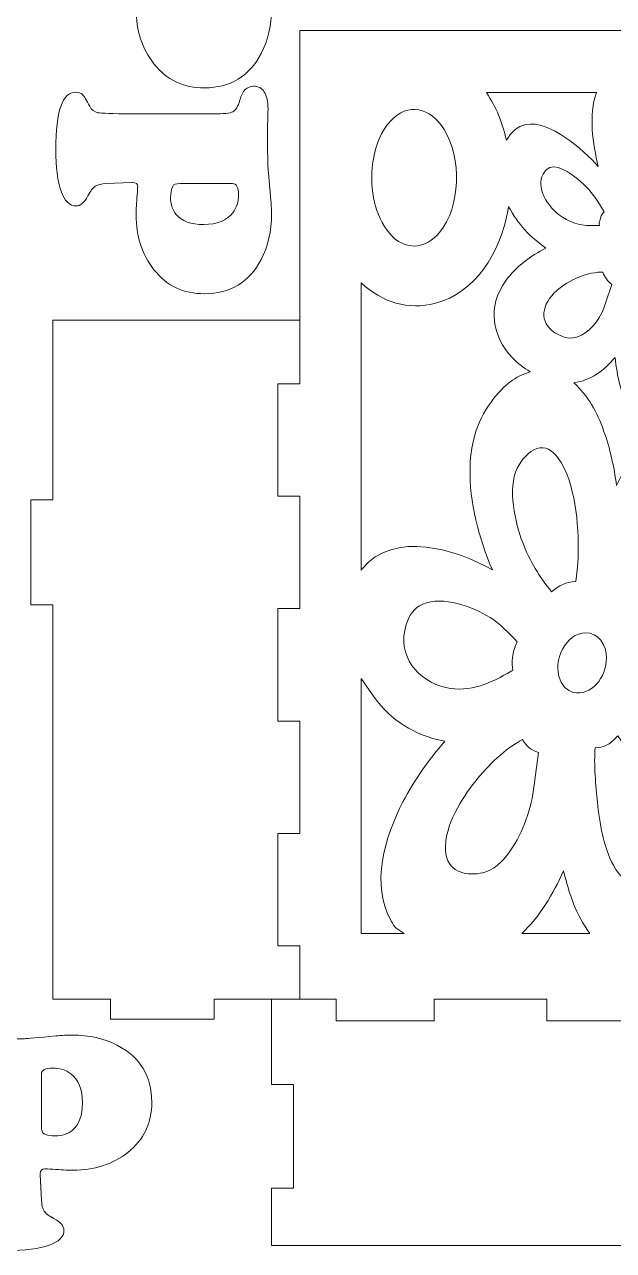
# Model space of a CAD drawing. Header units: centimetres. Extents: x -59 to 59, y -29 to 29.
# Drawn here: x -23.11 to -16.39, y -29.3 to -15.28 of the extents above; entities that cross this region are included whole.
import ezdxf

# ---------------------------------------------------------------- set-up
doc = ezdxf.new("R2010")
doc.units = ezdxf.units.CM
doc.header["$MEASUREMENT"] = 0
doc.layers.add('Camada 1', color=7, linetype='Continuous')

msp = doc.modelspace()

# ---------------------------------------------------------------- linework, layer by layer
at = {"layer": 'Camada 1', "color": 250, "lineweight": 9}
for points, knots in [([(-21.88902, -13.94642), (-21.88902, -13.94642), (-20.96122, -13.94642), (-20.96122, -13.94642), (-20.96122, -13.94642), (-20.84142, -13.94642), (-20.76496, -13.9386), (-20.73304, -13.92173), (-20.73304, -13.92173), (-20.70053, -13.90548), (-20.67404, -13.86093), (-20.65417, -13.78807), (-20.65417, -13.78807), (-20.62407, -13.68212), (-20.57108, -13.62913), (-20.49583, -13.62913), (-20.49583, -13.62913), (-20.44284, -13.62913), (-20.40191, -13.65141), (-20.37361, -13.69596), (-20.37361, -13.69596), (-20.34592, -13.74111), (-20.33147, -13.80554), (-20.33147, -13.89043), (-20.33147, -13.89043), (-20.33147, -13.91873), (-20.33327, -13.98856), (-20.33689, -14.09995), (-20.33689, -14.09995), (-20.33689, -14.09995), (-20.33689, -14.20592), (-20.33689, -14.20592), (-20.33689, -14.20592), (-20.33568, -14.40099), (-20.33447, -14.51538), (-20.33266, -14.5491), (-20.33266, -14.5491), (-20.33086, -14.58281), (-20.32063, -14.70202), (-20.30136, -14.90792), (-20.30136, -14.90792), (-20.29473, -14.97596), (-20.29112, -15.03858), (-20.29112, -15.09517), (-20.29112, -15.09517), (-20.29112, -15.28784), (-20.33026, -15.45943), (-20.40913, -15.60994), (-20.40913, -15.60994), (-20.54579, -15.87244), (-20.76194, -16.0031), (-21.05816, -16.0031), (-21.05816, -16.0031), (-21.29839, -16.0031), (-21.49044, -15.91158), (-21.63494, -15.72794), (-21.63494, -15.72794), (-21.7704, -15.55516), (-21.83785, -15.34624), (-21.83785, -15.09999), (-21.83785, -15.09999), (-21.83785, -15.03797), (-21.83362, -14.96151), (-21.8258, -14.8712), (-21.8258, -14.8712), (-21.82219, -14.82303), (-21.82038, -14.79294), (-21.82038, -14.78089), (-21.82038, -14.78089), (-21.82038, -14.74717), (-21.83965, -14.72972), (-21.87878, -14.72972), (-21.87878, -14.72972), (-21.87878, -14.72972), (-21.88902, -14.72972), (-21.88902, -14.72972), (-21.88902, -14.72972), (-21.88902, -14.72972), (-22.17861, -14.74236), (-22.17861, -14.74236), (-22.17861, -14.74236), (-22.2346, -14.74477), (-22.27676, -14.75501), (-22.30445, -14.77307), (-22.30445, -14.77307), (-22.33214, -14.79113), (-22.36044, -14.82845), (-22.38994, -14.88505), (-22.38994, -14.88505), (-22.43088, -14.96151), (-22.47604, -14.99944), (-22.52421, -14.99944), (-22.52421, -14.99944), (-22.59826, -14.99944), (-22.65545, -14.94345), (-22.69518, -14.83026), (-22.69518, -14.83026), (-22.73492, -14.71767), (-22.7554, -14.55752), (-22.7554, -14.35042), (-22.7554, -14.35042), (-22.7554, -13.91572), (-22.68073, -13.69776), (-22.53082, -13.69776), (-22.53082, -13.69776), (-22.4959, -13.69776), (-22.46881, -13.70741), (-22.45015, -13.72606), (-22.45015, -13.72606), (-22.43148, -13.74534), (-22.40438, -13.78928), (-22.36887, -13.85852), (-22.36887, -13.85852), (-22.34659, -13.90067), (-22.31528, -13.92535), (-22.27555, -13.93257), (-22.27555, -13.93257), (-22.23521, -13.93979), (-22.10636, -13.94462), (-21.88902, -13.94642)], [0, 0, 0, 0, 0.03225806, 0.03225806, 0.03225806, 0.03225806, 0.06451613, 0.06451613, 0.06451613, 0.06451613, 0.09677419, 0.09677419, 0.09677419, 0.09677419, 0.12903226, 0.12903226, 0.12903226, 0.12903226, 0.16129032, 0.16129032, 0.16129032, 0.16129032, 0.19354839, 0.19354839, 0.19354839, 0.19354839, 0.22580645, 0.22580645, 0.22580645, 0.22580645, 0.25806452, 0.25806452, 0.25806452, 0.25806452, 0.29032258, 0.29032258, 0.29032258, 0.29032258, 0.32258065, 0.32258065, 0.32258065, 0.32258065, 0.35483871, 0.35483871, 0.35483871, 0.35483871, 0.38709677, 0.38709677, 0.38709677, 0.38709677, 0.41935484, 0.41935484, 0.41935484, 0.41935484, 0.4516129, 0.4516129, 0.4516129, 0.4516129, 0.48387097, 0.48387097, 0.48387097, 0.48387097, 0.51612903, 0.51612903, 0.51612903, 0.51612903, 0.5483871, 0.5483871, 0.5483871, 0.5483871, 0.58064516, 0.58064516, 0.58064516, 0.58064516, 0.61290323, 0.61290323, 0.61290323, 0.61290323, 0.64516129, 0.64516129, 0.64516129, 0.64516129, 0.67741935, 0.67741935, 0.67741935, 0.67741935, 0.70967742, 0.70967742, 0.70967742, 0.70967742, 0.74193548, 0.74193548, 0.74193548, 0.74193548, 0.77419355, 0.77419355, 0.77419355, 0.77419355, 0.80645161, 0.80645161, 0.80645161, 0.80645161, 0.83870968, 0.83870968, 0.83870968, 0.83870968, 0.87096774, 0.87096774, 0.87096774, 0.87096774, 0.90322581, 0.90322581, 0.90322581, 0.90322581, 0.93548387, 0.93548387, 0.93548387, 0.93548387, 1, 1, 1, 1]), ([(2.39024, -26.42502), (2.39024, -26.42502), (2.39024, -25.81689), (2.39024, -25.81689), (2.39024, -25.81689), (2.39024, -25.81689), (2.64021, -25.81689), (2.64021, -25.81689), (2.64021, -25.81689), (2.64021, -25.81689), (2.64021, -24.53133), (2.64021, -24.53133), (2.64021, -24.53133), (2.64021, -24.53133), (2.39024, -24.53133), (2.39024, -24.53133), (2.39024, -24.53133), (2.39024, -24.53133), (2.39024, -23.24575), (2.39024, -23.24575), (2.39024, -23.24575), (2.39024, -23.24575), (2.64021, -23.24575), (2.64021, -23.24575), (2.64021, -23.24575), (2.64021, -23.24575), (2.64021, -21.95968), (2.64021, -21.95968), (2.64021, -21.95968), (2.64021, -21.95968), (2.39024, -21.95968), (2.39024, -21.95968), (2.39024, -21.95968), (2.39024, -21.95968), (2.39024, -20.6741), (2.39024, -20.6741), (2.39024, -20.6741), (2.39024, -20.6741), (2.64021, -20.6741), (2.64021, -20.6741), (2.64021, -20.6741), (2.64021, -20.6741), (2.64021, -19.38802), (2.64021, -19.38802), (2.64021, -19.38802), (2.64021, -19.38802), (2.39024, -19.38802), (2.39024, -19.38802), (2.39024, -19.38802), (2.39024, -19.38802), (2.39024, -15.34581), (2.39024, -15.34581), (2.39024, -15.34581), (2.39024, -15.34581), (-19.96984, -15.34581), (-19.96984, -15.34581), (-19.96984, -15.34581), (-19.96984, -15.34581), (-19.96984, -19.38802), (-19.96984, -19.38802), (-19.96984, -19.38802), (-19.96984, -19.38802), (-20.21981, -19.38802), (-20.21981, -19.38802), (-20.21981, -19.38802), (-20.21981, -19.38802), (-20.21981, -20.6741), (-20.21981, -20.6741), (-20.21981, -20.6741), (-20.21981, -20.6741), (-19.96984, -20.6741), (-19.96984, -20.6741), (-19.96984, -20.6741), (-19.96984, -20.6741), (-19.96984, -21.95968), (-19.96984, -21.95968), (-19.96984, -21.95968), (-19.96984, -21.95968), (-20.21981, -21.95968), (-20.21981, -21.95968), (-20.21981, -21.95968), (-20.21981, -21.95968), (-20.21981, -23.24575), (-20.21981, -23.24575), (-20.21981, -23.24575), (-20.21981, -23.24575), (-19.96984, -23.24575), (-19.96984, -23.24575), (-19.96984, -23.24575), (-19.96984, -23.24575), (-19.96984, -24.53133), (-19.96984, -24.53133), (-19.96984, -24.53133), (-19.96984, -24.53133), (-20.21981, -24.53133), (-20.21981, -24.53133), (-20.21981, -24.53133), (-20.21981, -24.53133), (-20.21981, -25.81689), (-20.21981, -25.81689), (-20.21981, -25.81689), (-20.21981, -25.81689), (-19.96984, -25.81689), (-19.96984, -25.81689), (-19.96984, -25.81689), (-19.96984, -25.81689), (-19.96984, -26.42502), (-19.96984, -26.42502)], [0, 0, 0, 0, 0.03571429, 0.03571429, 0.03571429, 0.03571429, 0.07142857, 0.07142857, 0.07142857, 0.07142857, 0.10714286, 0.10714286, 0.10714286, 0.10714286, 0.14285714, 0.14285714, 0.14285714, 0.14285714, 0.17857143, 0.17857143, 0.17857143, 0.17857143, 0.21428571, 0.21428571, 0.21428571, 0.21428571, 0.25, 0.25, 0.25, 0.25, 0.28571429, 0.28571429, 0.28571429, 0.28571429, 0.32142857, 0.32142857, 0.32142857, 0.32142857, 0.35714286, 0.35714286, 0.35714286, 0.35714286, 0.39285714, 0.39285714, 0.39285714, 0.39285714, 0.42857143, 0.42857143, 0.42857143, 0.42857143, 0.46428571, 0.46428571, 0.46428571, 0.46428571, 0.5, 0.5, 0.5, 0.5, 0.53571429, 0.53571429, 0.53571429, 0.53571429, 0.57142857, 0.57142857, 0.57142857, 0.57142857, 0.60714286, 0.60714286, 0.60714286, 0.60714286, 0.64285714, 0.64285714, 0.64285714, 0.64285714, 0.67857143, 0.67857143, 0.67857143, 0.67857143, 0.71428571, 0.71428571, 0.71428571, 0.71428571, 0.75, 0.75, 0.75, 0.75, 0.78571429, 0.78571429, 0.78571429, 0.78571429, 0.82142857, 0.82142857, 0.82142857, 0.82142857, 0.85714286, 0.85714286, 0.85714286, 0.85714286, 0.89285714, 0.89285714, 0.89285714, 0.89285714, 0.92857143, 0.92857143, 0.92857143, 0.92857143, 1, 1, 1, 1]), ([(-21.88902, -16.30121), (-21.88902, -16.30121), (-20.96122, -16.30121), (-20.96122, -16.30121), (-20.96122, -16.30121), (-20.84142, -16.30121), (-20.76496, -16.29339), (-20.73304, -16.27652), (-20.73304, -16.27652), (-20.70053, -16.26027), (-20.67404, -16.21572), (-20.65417, -16.14286), (-20.65417, -16.14286), (-20.62407, -16.03691), (-20.57108, -15.98392), (-20.49583, -15.98392), (-20.49583, -15.98392), (-20.44284, -15.98392), (-20.40191, -16.0062), (-20.37361, -16.05075), (-20.37361, -16.05075), (-20.34592, -16.0959), (-20.33147, -16.16033), (-20.33147, -16.24522), (-20.33147, -16.24522), (-20.33147, -16.27352), (-20.33327, -16.34335), (-20.33689, -16.45474), (-20.33689, -16.45474), (-20.33689, -16.45474), (-20.33689, -16.56071), (-20.33689, -16.56071), (-20.33689, -16.56071), (-20.33568, -16.75578), (-20.33447, -16.87017), (-20.33266, -16.90389), (-20.33266, -16.90389), (-20.33086, -16.9376), (-20.32063, -17.05681), (-20.30136, -17.26271), (-20.30136, -17.26271), (-20.29473, -17.33075), (-20.29112, -17.39337), (-20.29112, -17.44996), (-20.29112, -17.44996), (-20.29112, -17.64263), (-20.33026, -17.81422), (-20.40913, -17.96473), (-20.40913, -17.96473), (-20.54579, -18.22723), (-20.76194, -18.35789), (-21.05816, -18.35789), (-21.05816, -18.35789), (-21.29839, -18.35789), (-21.49044, -18.26637), (-21.63494, -18.08273), (-21.63494, -18.08273), (-21.7704, -17.90995), (-21.83785, -17.70103), (-21.83785, -17.45478), (-21.83785, -17.45478), (-21.83785, -17.39276), (-21.83362, -17.3163), (-21.8258, -17.22599), (-21.8258, -17.22599), (-21.82219, -17.17782), (-21.82038, -17.14773), (-21.82038, -17.13568), (-21.82038, -17.13568), (-21.82038, -17.10196), (-21.83965, -17.08451), (-21.87878, -17.08451), (-21.87878, -17.08451), (-21.87878, -17.08451), (-21.88902, -17.08451), (-21.88902, -17.08451), (-21.88902, -17.08451), (-21.88902, -17.08451), (-22.17861, -17.09715), (-22.17861, -17.09715), (-22.17861, -17.09715), (-22.2346, -17.09956), (-22.27676, -17.1098), (-22.30445, -17.12786), (-22.30445, -17.12786), (-22.33214, -17.14592), (-22.36044, -17.18324), (-22.38994, -17.23984), (-22.38994, -17.23984), (-22.43088, -17.3163), (-22.47604, -17.35423), (-22.52421, -17.35423), (-22.52421, -17.35423), (-22.59826, -17.35423), (-22.65545, -17.29824), (-22.69518, -17.18505), (-22.69518, -17.18505), (-22.73492, -17.07246), (-22.7554, -16.91231), (-22.7554, -16.70521), (-22.7554, -16.70521), (-22.7554, -16.27051), (-22.68073, -16.05255), (-22.53082, -16.05255), (-22.53082, -16.05255), (-22.4959, -16.05255), (-22.46881, -16.0622), (-22.45015, -16.08085), (-22.45015, -16.08085), (-22.43148, -16.10013), (-22.40438, -16.14407), (-22.36887, -16.21331), (-22.36887, -16.21331), (-22.34659, -16.25546), (-22.31528, -16.28014), (-22.27555, -16.28736), (-22.27555, -16.28736), (-22.23521, -16.29458), (-22.10636, -16.29941), (-21.88902, -16.30121)], [0, 0, 0, 0, 0.03225806, 0.03225806, 0.03225806, 0.03225806, 0.06451613, 0.06451613, 0.06451613, 0.06451613, 0.09677419, 0.09677419, 0.09677419, 0.09677419, 0.12903226, 0.12903226, 0.12903226, 0.12903226, 0.16129032, 0.16129032, 0.16129032, 0.16129032, 0.19354839, 0.19354839, 0.19354839, 0.19354839, 0.22580645, 0.22580645, 0.22580645, 0.22580645, 0.25806452, 0.25806452, 0.25806452, 0.25806452, 0.29032258, 0.29032258, 0.29032258, 0.29032258, 0.32258065, 0.32258065, 0.32258065, 0.32258065, 0.35483871, 0.35483871, 0.35483871, 0.35483871, 0.38709677, 0.38709677, 0.38709677, 0.38709677, 0.41935484, 0.41935484, 0.41935484, 0.41935484, 0.4516129, 0.4516129, 0.4516129, 0.4516129, 0.48387097, 0.48387097, 0.48387097, 0.48387097, 0.51612903, 0.51612903, 0.51612903, 0.51612903, 0.5483871, 0.5483871, 0.5483871, 0.5483871, 0.58064516, 0.58064516, 0.58064516, 0.58064516, 0.61290323, 0.61290323, 0.61290323, 0.61290323, 0.64516129, 0.64516129, 0.64516129, 0.64516129, 0.67741935, 0.67741935, 0.67741935, 0.67741935, 0.70967742, 0.70967742, 0.70967742, 0.70967742, 0.74193548, 0.74193548, 0.74193548, 0.74193548, 0.77419355, 0.77419355, 0.77419355, 0.77419355, 0.80645161, 0.80645161, 0.80645161, 0.80645161, 0.83870968, 0.83870968, 0.83870968, 0.83870968, 0.87096774, 0.87096774, 0.87096774, 0.87096774, 0.90322581, 0.90322581, 0.90322581, 0.90322581, 0.93548387, 0.93548387, 0.93548387, 0.93548387, 1, 1, 1, 1]), ([(-20.73725, -17.09715), (-20.73725, -17.09715), (-21.33691, -17.09715), (-21.33691, -17.09715), (-21.33691, -17.09715), (-21.38268, -17.09715), (-21.41037, -17.10678), (-21.42, -17.12725), (-21.42, -17.12725), (-21.43626, -17.16097), (-21.44469, -17.20372), (-21.44469, -17.25549), (-21.44469, -17.25549), (-21.44469, -17.33316), (-21.42302, -17.39879), (-21.37907, -17.45177), (-21.37907, -17.45177), (-21.31705, -17.52823), (-21.21229, -17.56616), (-21.06539, -17.56616), (-21.06539, -17.56616), (-20.91246, -17.56616), (-20.80168, -17.52161), (-20.73364, -17.4319), (-20.73364, -17.4319), (-20.69029, -17.37591), (-20.66862, -17.30727), (-20.66862, -17.2278), (-20.66862, -17.2278), (-20.66862, -17.1405), (-20.6915, -17.09715), (-20.73725, -17.09715)], [0, 0, 0, 0, 0.11111111, 0.11111111, 0.11111111, 0.11111111, 0.22222222, 0.22222222, 0.22222222, 0.22222222, 0.33333333, 0.33333333, 0.33333333, 0.33333333, 0.44444444, 0.44444444, 0.44444444, 0.44444444, 0.55555556, 0.55555556, 0.55555556, 0.55555556, 0.66666667, 0.66666667, 0.66666667, 0.66666667, 0.77777778, 0.77777778, 0.77777778, 0.77777778, 1, 1, 1, 1]), ([(-22.13157, -26.42502), (-22.13157, -26.42502), (-22.78981, -26.42502), (-22.78981, -26.42502), (-22.78981, -26.42502), (-22.78981, -26.42502), (-22.78981, -21.91689), (-22.78981, -21.91689), (-22.78981, -21.91689), (-22.78981, -21.91689), (-23.03978, -21.91689), (-23.03978, -21.91689), (-23.03978, -21.91689), (-23.03978, -21.91689), (-23.03978, -20.71688), (-23.03978, -20.71688), (-23.03978, -20.71688), (-23.03978, -20.71688), (-22.78981, -20.71688), (-22.78981, -20.71688), (-22.78981, -20.71688), (-22.78981, -20.71688), (-22.78981, -18.65997), (-22.78981, -18.65997)], [0, 0, 0, 0, 0.14285714, 0.14285714, 0.14285714, 0.14285714, 0.28571429, 0.28571429, 0.28571429, 0.28571429, 0.42857143, 0.42857143, 0.42857143, 0.42857143, 0.57142857, 0.57142857, 0.57142857, 0.57142857, 0.71428571, 0.71428571, 0.71428571, 0.71428571, 1, 1, 1, 1]), ([(-22.13157, -26.42502), (-22.13157, -26.42502), (-22.13157, -26.65502), (-22.13157, -26.65502), (-22.13157, -26.65502), (-22.13157, -26.65502), (-20.94844, -26.65502), (-20.94844, -26.65502), (-20.94844, -26.65502), (-20.94844, -26.65502), (-20.94844, -26.42502), (-20.94844, -26.42502), (-20.94844, -26.42502), (-20.94844, -26.42502), (-20.28981, -26.42502), (-20.28981, -26.42502)], [0, 0, 0, 0, 0.2, 0.2, 0.2, 0.2, 0.4, 0.4, 0.4, 0.4, 0.6, 0.6, 0.6, 0.6, 1, 1, 1, 1]), ([(-19.55137, -26.67499), (-19.55137, -26.67499), (-19.55137, -26.42502), (-19.55137, -26.42502), (-19.55137, -26.42502), (-19.55137, -26.42502), (-20.28981, -26.42502), (-20.28981, -26.42502), (-20.28981, -26.42502), (-20.28981, -26.42502), (-20.28981, -26.74499), (-20.28981, -26.74499)], [0, 0, 0, 0, 0.25, 0.25, 0.25, 0.25, 0.5, 0.5, 0.5, 0.5, 1, 1, 1, 1]), ([(0.85294, -26.67499), (0.85294, -26.67499), (0.85294, -26.42502), (0.85294, -26.42502), (0.85294, -26.42502), (0.85294, -26.42502), (-0.43263, -26.42502), (-0.43263, -26.42502), (-0.43263, -26.42502), (-0.43263, -26.42502), (-0.43263, -26.67499), (-0.43263, -26.67499), (-0.43263, -26.67499), (-0.43263, -26.67499), (-1.71872, -26.67499), (-1.71872, -26.67499), (-1.71872, -26.67499), (-1.71872, -26.67499), (-1.71872, -26.42502), (-1.71872, -26.42502), (-1.71872, -26.42502), (-1.71872, -26.42502), (-3.00428, -26.42502), (-3.00428, -26.42502), (-3.00428, -26.42502), (-3.00428, -26.42502), (-3.00428, -26.67499), (-3.00428, -26.67499), (-3.00428, -26.67499), (-3.00428, -26.67499), (-4.28984, -26.67499), (-4.28984, -26.67499), (-4.28984, -26.67499), (-4.28984, -26.67499), (-4.28984, -26.42502), (-4.28984, -26.42502), (-4.28984, -26.42502), (-4.28984, -26.42502), (-5.57541, -26.42502), (-5.57541, -26.42502), (-5.57541, -26.42502), (-5.57541, -26.42502), (-5.57541, -26.67499), (-5.57541, -26.67499), (-5.57541, -26.67499), (-5.57541, -26.67499), (-6.86149, -26.67499), (-6.86149, -26.67499), (-6.86149, -26.67499), (-6.86149, -26.67499), (-6.86149, -26.42502), (-6.86149, -26.42502), (-6.86149, -26.42502), (-6.86149, -26.42502), (-8.14706, -26.42502), (-8.14706, -26.42502), (-8.14706, -26.42502), (-8.14706, -26.42502), (-8.14706, -26.67499), (-8.14706, -26.67499), (-8.14706, -26.67499), (-8.14706, -26.67499), (-9.43263, -26.67499), (-9.43263, -26.67499), (-9.43263, -26.67499), (-9.43263, -26.67499), (-9.43263, -26.42502), (-9.43263, -26.42502), (-9.43263, -26.42502), (-9.43263, -26.42502), (-10.7182, -26.42502), (-10.7182, -26.42502), (-10.7182, -26.42502), (-10.7182, -26.42502), (-10.7182, -26.67499), (-10.7182, -26.67499), (-10.7182, -26.67499), (-10.7182, -26.67499), (-12.00428, -26.67499), (-12.00428, -26.67499), (-12.00428, -26.67499), (-12.00428, -26.67499), (-12.00428, -26.42502), (-12.00428, -26.42502), (-12.00428, -26.42502), (-12.00428, -26.42502), (-13.28985, -26.42502), (-13.28985, -26.42502), (-13.28985, -26.42502), (-13.28985, -26.42502), (-13.28985, -26.67499), (-13.28985, -26.67499), (-13.28985, -26.67499), (-13.28985, -26.67499), (-14.57541, -26.67499), (-14.57541, -26.67499), (-14.57541, -26.67499), (-14.57541, -26.67499), (-14.57541, -26.42502), (-14.57541, -26.42502), (-14.57541, -26.42502), (-14.57541, -26.42502), (-15.86098, -26.42502), (-15.86098, -26.42502), (-15.86098, -26.42502), (-15.86098, -26.42502), (-15.86098, -26.67499), (-15.86098, -26.67499), (-15.86098, -26.67499), (-15.86098, -26.67499), (-17.14705, -26.67499), (-17.14705, -26.67499), (-17.14705, -26.67499), (-17.14705, -26.67499), (-17.14705, -26.42502), (-17.14705, -26.42502), (-17.14705, -26.42502), (-17.14705, -26.42502), (-18.43263, -26.42502), (-18.43263, -26.42502), (-18.43263, -26.42502), (-18.43263, -26.42502), (-18.43263, -26.67499), (-18.43263, -26.67499)], [0, 0, 0, 0, 0.03125, 0.03125, 0.03125, 0.03125, 0.0625, 0.0625, 0.0625, 0.0625, 0.09375, 0.09375, 0.09375, 0.09375, 0.125, 0.125, 0.125, 0.125, 0.15625, 0.15625, 0.15625, 0.15625, 0.1875, 0.1875, 0.1875, 0.1875, 0.21875, 0.21875, 0.21875, 0.21875, 0.25, 0.25, 0.25, 0.25, 0.28125, 0.28125, 0.28125, 0.28125, 0.3125, 0.3125, 0.3125, 0.3125, 0.34375, 0.34375, 0.34375, 0.34375, 0.375, 0.375, 0.375, 0.375, 0.40625, 0.40625, 0.40625, 0.40625, 0.4375, 0.4375, 0.4375, 0.4375, 0.46875, 0.46875, 0.46875, 0.46875, 0.5, 0.5, 0.5, 0.5, 0.53125, 0.53125, 0.53125, 0.53125, 0.5625, 0.5625, 0.5625, 0.5625, 0.59375, 0.59375, 0.59375, 0.59375, 0.625, 0.625, 0.625, 0.625, 0.65625, 0.65625, 0.65625, 0.65625, 0.6875, 0.6875, 0.6875, 0.6875, 0.71875, 0.71875, 0.71875, 0.71875, 0.75, 0.75, 0.75, 0.75, 0.78125, 0.78125, 0.78125, 0.78125, 0.8125, 0.8125, 0.8125, 0.8125, 0.84375, 0.84375, 0.84375, 0.84375, 0.875, 0.875, 0.875, 0.875, 0.90625, 0.90625, 0.90625, 0.90625, 0.9375, 0.9375, 0.9375, 0.9375, 1, 1, 1, 1]), ([(-20.28981, -26.74499), (-20.28981, -26.74499), (-20.28981, -27.40362), (-20.28981, -27.40362), (-20.28981, -27.40362), (-20.28981, -27.40362), (-20.03981, -27.40362), (-20.03981, -27.40362), (-20.03981, -27.40362), (-20.03981, -27.40362), (-20.03981, -28.58675), (-20.03981, -28.58675), (-20.03981, -28.58675), (-20.03981, -28.58675), (-20.28981, -28.58675), (-20.28981, -28.58675), (-20.28981, -28.58675), (-20.28981, -28.58675), (-20.28981, -29.24539), (-20.28981, -29.24539)], [0, 0, 0, 0, 0.16666667, 0.16666667, 0.16666667, 0.16666667, 0.33333333, 0.33333333, 0.33333333, 0.33333333, 0.5, 0.5, 0.5, 0.5, 0.66666667, 0.66666667, 0.66666667, 0.66666667, 1, 1, 1, 1]), ([(-23.71587, -28.43493), (-23.71587, -28.43493), (-23.71587, -27.50713), (-23.71587, -27.50713), (-23.71587, -27.50713), (-23.71587, -27.38733), (-23.72369, -27.31087), (-23.74056, -27.27895), (-23.74056, -27.27895), (-23.75681, -27.24644), (-23.80136, -27.21995), (-23.87422, -27.20008), (-23.87422, -27.20008), (-23.98017, -27.16998), (-24.03316, -27.11699), (-24.03316, -27.04174), (-24.03316, -27.04174), (-24.03316, -26.98875), (-24.01088, -26.94782), (-23.96633, -26.91952), (-23.96633, -26.91952), (-23.92118, -26.89183), (-23.85675, -26.87738), (-23.77186, -26.87738), (-23.77186, -26.87738), (-23.74356, -26.87738), (-23.67373, -26.87918), (-23.56234, -26.8828), (-23.56234, -26.8828), (-23.56234, -26.8828), (-23.45637, -26.8828), (-23.45637, -26.8828), (-23.45637, -26.8828), (-23.2613, -26.88159), (-23.14691, -26.88038), (-23.11319, -26.87857), (-23.11319, -26.87857), (-23.07948, -26.87677), (-22.96027, -26.86654), (-22.75437, -26.84727), (-22.75437, -26.84727), (-22.68633, -26.84064), (-22.62371, -26.83703), (-22.56712, -26.83703), (-22.56712, -26.83703), (-22.37445, -26.83703), (-22.20286, -26.87617), (-22.05235, -26.95504), (-22.05235, -26.95504), (-21.78985, -27.0917), (-21.65919, -27.30785), (-21.65919, -27.60407), (-21.65919, -27.60407), (-21.65919, -27.8443), (-21.75071, -28.03635), (-21.93435, -28.18085), (-21.93435, -28.18085), (-22.10713, -28.31631), (-22.31605, -28.38376), (-22.5623, -28.38376), (-22.5623, -28.38376), (-22.62432, -28.38376), (-22.70078, -28.37953), (-22.79109, -28.37171), (-22.79109, -28.37171), (-22.83926, -28.3681), (-22.86935, -28.36629), (-22.8814, -28.36629), (-22.8814, -28.36629), (-22.91512, -28.36629), (-22.93257, -28.38556), (-22.93257, -28.42469), (-22.93257, -28.42469), (-22.93257, -28.42469), (-22.93257, -28.43493), (-22.93257, -28.43493), (-22.93257, -28.43493), (-22.93257, -28.43493), (-22.91993, -28.72452), (-22.91993, -28.72452), (-22.91993, -28.72452), (-22.91752, -28.78051), (-22.90728, -28.82267), (-22.88922, -28.85036), (-22.88922, -28.85036), (-22.87116, -28.87805), (-22.83384, -28.90635), (-22.77724, -28.93585), (-22.77724, -28.93585), (-22.70078, -28.97679), (-22.66285, -29.02195), (-22.66285, -29.07012), (-22.66285, -29.07012), (-22.66285, -29.14417), (-22.71884, -29.20136), (-22.83203, -29.24109), (-22.83203, -29.24109), (-22.94462, -29.28083), (-23.10477, -29.30131), (-23.31187, -29.30131), (-23.31187, -29.30131), (-23.74657, -29.30131), (-23.96453, -29.22664), (-23.96453, -29.07673), (-23.96453, -29.07673), (-23.96453, -29.04181), (-23.95488, -29.01472), (-23.93623, -28.99606), (-23.93623, -28.99606), (-23.91695, -28.97739), (-23.87301, -28.95029), (-23.80377, -28.91478), (-23.80377, -28.91478), (-23.76162, -28.8925), (-23.73694, -28.86119), (-23.72972, -28.82146), (-23.72972, -28.82146), (-23.7225, -28.78112), (-23.71767, -28.65227), (-23.71587, -28.43493)], [0, 0, 0, 0, 0.03225806, 0.03225806, 0.03225806, 0.03225806, 0.06451613, 0.06451613, 0.06451613, 0.06451613, 0.09677419, 0.09677419, 0.09677419, 0.09677419, 0.12903226, 0.12903226, 0.12903226, 0.12903226, 0.16129032, 0.16129032, 0.16129032, 0.16129032, 0.19354839, 0.19354839, 0.19354839, 0.19354839, 0.22580645, 0.22580645, 0.22580645, 0.22580645, 0.25806452, 0.25806452, 0.25806452, 0.25806452, 0.29032258, 0.29032258, 0.29032258, 0.29032258, 0.32258065, 0.32258065, 0.32258065, 0.32258065, 0.35483871, 0.35483871, 0.35483871, 0.35483871, 0.38709677, 0.38709677, 0.38709677, 0.38709677, 0.41935484, 0.41935484, 0.41935484, 0.41935484, 0.4516129, 0.4516129, 0.4516129, 0.4516129, 0.48387097, 0.48387097, 0.48387097, 0.48387097, 0.51612903, 0.51612903, 0.51612903, 0.51612903, 0.5483871, 0.5483871, 0.5483871, 0.5483871, 0.58064516, 0.58064516, 0.58064516, 0.58064516, 0.61290323, 0.61290323, 0.61290323, 0.61290323, 0.64516129, 0.64516129, 0.64516129, 0.64516129, 0.67741935, 0.67741935, 0.67741935, 0.67741935, 0.70967742, 0.70967742, 0.70967742, 0.70967742, 0.74193548, 0.74193548, 0.74193548, 0.74193548, 0.77419355, 0.77419355, 0.77419355, 0.77419355, 0.80645161, 0.80645161, 0.80645161, 0.80645161, 0.83870968, 0.83870968, 0.83870968, 0.83870968, 0.87096774, 0.87096774, 0.87096774, 0.87096774, 0.90322581, 0.90322581, 0.90322581, 0.90322581, 0.93548387, 0.93548387, 0.93548387, 0.93548387, 1, 1, 1, 1]), ([(-22.91993, -27.28316), (-22.91993, -27.28316), (-22.91993, -27.88282), (-22.91993, -27.88282), (-22.91993, -27.88282), (-22.91993, -27.92859), (-22.9103, -27.95628), (-22.88983, -27.96591), (-22.88983, -27.96591), (-22.85611, -27.98217), (-22.81336, -27.9906), (-22.76159, -27.9906), (-22.76159, -27.9906), (-22.68392, -27.9906), (-22.61829, -27.96893), (-22.56531, -27.92498), (-22.56531, -27.92498), (-22.48885, -27.86296), (-22.45092, -27.7582), (-22.45092, -27.6113), (-22.45092, -27.6113), (-22.45092, -27.45837), (-22.49547, -27.34759), (-22.58518, -27.27955), (-22.58518, -27.27955), (-22.64117, -27.2362), (-22.70981, -27.21453), (-22.78928, -27.21453), (-22.78928, -27.21453), (-22.87658, -27.21453), (-22.91993, -27.23741), (-22.91993, -27.28316)], [0, 0, 0, 0, 0.11111111, 0.11111111, 0.11111111, 0.11111111, 0.22222222, 0.22222222, 0.22222222, 0.22222222, 0.33333333, 0.33333333, 0.33333333, 0.33333333, 0.44444444, 0.44444444, 0.44444444, 0.44444444, 0.55555556, 0.55555556, 0.55555556, 0.55555556, 0.66666667, 0.66666667, 0.66666667, 0.66666667, 0.77777778, 0.77777778, 0.77777778, 0.77777778, 1, 1, 1, 1])]:
    msp.add_open_spline(points, degree=3, knots=knots, dxfattribs=at)
at = {"layer": 'Camada 1', "color": 1, "lineweight": 9}
for points, knots in [([(-17.60712, -16.60007), (-17.65687, -16.39196), (-17.72135, -16.23052), (-17.83727, -16.05453), (-17.83727, -16.05453), (-17.83727, -16.05453), (-16.58067, -16.05453), (-16.58067, -16.05453), (-16.58067, -16.05453), (-16.66853, -16.31818), (-16.62323, -16.6376), (-16.55842, -16.90294), (-16.55842, -16.90294), (-16.73398, -16.70536), (-17.11251, -16.37061), (-17.38722, -16.4227), (-17.38722, -16.4227), (-17.48824, -16.44185), (-17.55202, -16.51093), (-17.60712, -16.60007)], [0, 0, 0, 0, 0.16666667, 0.16666667, 0.16666667, 0.16666667, 0.33333333, 0.33333333, 0.33333333, 0.33333333, 0.5, 0.5, 0.5, 0.5, 0.66666667, 0.66666667, 0.66666667, 0.66666667, 1, 1, 1, 1]), ([(-18.66263, -17.81218), (-18.9259, -17.80683), (-19.07798, -17.50995), (-19.12557, -17.2623), (-19.12557, -17.2623), (-19.18099, -16.97382), (-19.13115, -16.59864), (-18.93353, -16.38323), (-18.93353, -16.38323), (-18.73281, -16.16444), (-18.47584, -16.22717), (-18.32001, -16.47862), (-18.32001, -16.47862), (-18.11735, -16.80562), (-18.1299, -17.36376), (-18.37223, -17.65639), (-18.37223, -17.65639), (-18.45016, -17.75049), (-18.54511, -17.80979), (-18.66263, -17.81218)], [0, 0, 0, 0, 0.16666667, 0.16666667, 0.16666667, 0.16666667, 0.33333333, 0.33333333, 0.33333333, 0.33333333, 0.5, 0.5, 0.5, 0.5, 0.66666667, 0.66666667, 0.66666667, 0.66666667, 1, 1, 1, 1]), ([(-16.54575, -17.5772), (-16.55263, -17.55272), (-16.53725, -17.49436), (-16.52389, -17.46785), (-16.52389, -17.46785), (-16.51524, -17.45068), (-16.50464, -17.43601), (-16.49186, -17.42214), (-16.49186, -17.42214), (-16.49186, -17.42214), (-16.56285, -17.30474), (-16.56285, -17.30474), (-16.56285, -17.30474), (-16.62722, -17.2041), (-16.70235, -17.12281), (-16.79226, -17.04801), (-16.79226, -17.04801), (-16.8658, -16.98682), (-17.05865, -16.84357), (-17.15257, -16.94078), (-17.15257, -16.94078), (-17.27706, -17.06961), (-17.1913, -17.26329), (-17.09146, -17.37546), (-17.09146, -17.37546), (-16.99083, -17.48851), (-16.86468, -17.55686), (-16.72008, -17.5729), (-16.72008, -17.5729), (-16.63627, -17.58219), (-16.61686, -17.57396), (-16.54575, -17.5772)], [0, 0, 0, 0, 0.11111111, 0.11111111, 0.11111111, 0.11111111, 0.22222222, 0.22222222, 0.22222222, 0.22222222, 0.33333333, 0.33333333, 0.33333333, 0.33333333, 0.44444444, 0.44444444, 0.44444444, 0.44444444, 0.55555556, 0.55555556, 0.55555556, 0.55555556, 0.66666667, 0.66666667, 0.66666667, 0.66666667, 0.77777778, 0.77777778, 0.77777778, 0.77777778, 1, 1, 1, 1]), ([(-19.26829, -21.52107), (-19.26829, -21.52107), (-19.26829, -18.23464), (-19.26829, -18.23464), (-19.26829, -18.23464), (-19.0307, -18.45515), (-18.72674, -18.54803), (-18.41983, -18.46729), (-18.41983, -18.46729), (-17.96137, -18.34671), (-17.67918, -17.8864), (-17.59155, -17.41061), (-17.59155, -17.41061), (-17.59155, -17.41061), (-17.58271, -17.35896), (-17.58271, -17.35896), (-17.58271, -17.35896), (-17.47535, -17.56656), (-17.3393, -17.70802), (-17.15631, -17.83566), (-17.15631, -17.83566), (-17.33129, -17.92699), (-17.49842, -18.04344), (-17.61757, -18.21253), (-17.61757, -18.21253), (-17.82676, -18.50937), (-17.77735, -18.84183), (-17.53625, -19.09326), (-17.53625, -19.09326), (-17.47317, -19.15904), (-17.41102, -19.20489), (-17.3353, -19.25131), (-17.3353, -19.25131), (-17.50611, -19.30013), (-17.63749, -19.40796), (-17.75036, -19.55265), (-17.75036, -19.55265), (-17.93522, -19.78959), (-18.01436, -20.03645), (-18.02308, -20.34407), (-18.02308, -20.34407), (-18.0344, -20.74279), (-17.92181, -21.15796), (-17.7687, -21.51746), (-17.7687, -21.51746), (-18.16995, -21.2807), (-18.89758, -21.05921), (-19.25592, -21.5052), (-19.25592, -21.5052), (-19.25592, -21.5052), (-19.26829, -21.52107), (-19.26829, -21.52107)], [0, 0, 0, 0, 0.07142857, 0.07142857, 0.07142857, 0.07142857, 0.14285714, 0.14285714, 0.14285714, 0.14285714, 0.21428571, 0.21428571, 0.21428571, 0.21428571, 0.28571429, 0.28571429, 0.28571429, 0.28571429, 0.35714286, 0.35714286, 0.35714286, 0.35714286, 0.42857143, 0.42857143, 0.42857143, 0.42857143, 0.5, 0.5, 0.5, 0.5, 0.57142857, 0.57142857, 0.57142857, 0.57142857, 0.64285714, 0.64285714, 0.64285714, 0.64285714, 0.71428571, 0.71428571, 0.71428571, 0.71428571, 0.78571429, 0.78571429, 0.78571429, 0.78571429, 0.85714286, 0.85714286, 0.85714286, 0.85714286, 1, 1, 1, 1]), ([(-16.40519, -18.25194), (-16.40519, -18.25194), (-16.47422, -18.46751), (-16.47422, -18.46751), (-16.47422, -18.46751), (-16.52247, -18.61265), (-16.61703, -18.76161), (-16.74902, -18.8312), (-16.74902, -18.8312), (-16.84371, -18.88112), (-16.92212, -18.87166), (-17.01606, -18.82544), (-17.01606, -18.82544), (-17.22928, -18.72054), (-17.22335, -18.51484), (-17.06155, -18.34933), (-17.06155, -18.34933), (-16.93219, -18.217), (-16.70989, -18.11709), (-16.53144, -18.11078), (-16.53144, -18.11078), (-16.53144, -18.11078), (-16.50698, -18.11043), (-16.50698, -18.11043), (-16.50698, -18.11043), (-16.48458, -18.17081), (-16.45302, -18.21284), (-16.40519, -18.25194)], [0, 0, 0, 0, 0.125, 0.125, 0.125, 0.125, 0.25, 0.25, 0.25, 0.25, 0.375, 0.375, 0.375, 0.375, 0.5, 0.5, 0.5, 0.5, 0.625, 0.625, 0.625, 0.625, 0.75, 0.75, 0.75, 0.75, 1, 1, 1, 1]), ([(-15.94509, -19.89869), (-16.0407, -19.8542), (-16.10972, -19.79368), (-16.17284, -19.70434), (-16.17284, -19.70434), (-16.29655, -19.52928), (-16.34612, -19.30118), (-16.36529, -19.08615), (-16.36529, -19.08615), (-16.49838, -19.24016), (-16.64169, -19.34709), (-16.83766, -19.37708), (-16.83766, -19.37708), (-16.6755, -19.52037), (-16.5725, -19.71604), (-16.497, -19.92436), (-16.497, -19.92436), (-16.42125, -20.13341), (-16.38132, -20.33188), (-16.34847, -20.55239), (-16.34847, -20.55239), (-16.23047, -20.30454), (-16.1153, -20.10784), (-15.94509, -19.89869)], [0, 0, 0, 0, 0.14285714, 0.14285714, 0.14285714, 0.14285714, 0.28571429, 0.28571429, 0.28571429, 0.28571429, 0.42857143, 0.42857143, 0.42857143, 0.42857143, 0.57142857, 0.57142857, 0.57142857, 0.57142857, 0.71428571, 0.71428571, 0.71428571, 0.71428571, 1, 1, 1, 1]), ([(-17.09109, -21.76674), (-17.00854, -21.69223), (-16.925, -21.65348), (-16.8167, -21.65081), (-16.8167, -21.65081), (-16.7622, -21.30174), (-16.78139, -20.82506), (-16.89226, -20.49112), (-16.89226, -20.49112), (-16.94345, -20.33691), (-17.06793, -20.06765), (-17.26067, -20.12711), (-17.26067, -20.12711), (-17.35551, -20.15637), (-17.43954, -20.26576), (-17.48373, -20.35493), (-17.48373, -20.35493), (-17.59969, -20.58895), (-17.50678, -20.97673), (-17.42155, -21.20412), (-17.42155, -21.20412), (-17.34011, -21.42139), (-17.23306, -21.59249), (-17.09109, -21.76674)], [0, 0, 0, 0, 0.14285714, 0.14285714, 0.14285714, 0.14285714, 0.28571429, 0.28571429, 0.28571429, 0.28571429, 0.42857143, 0.42857143, 0.42857143, 0.42857143, 0.57142857, 0.57142857, 0.57142857, 0.57142857, 0.71428571, 0.71428571, 0.71428571, 0.71428571, 1, 1, 1, 1]), ([(-17.53341, -22.66673), (-17.54582, -22.64007), (-17.54279, -22.5536), (-17.5391, -22.52185), (-17.5391, -22.52185), (-17.53128, -22.45449), (-17.5127, -22.39803), (-17.48414, -22.33807), (-17.48414, -22.33807), (-17.57977, -22.23871), (-17.67924, -22.13231), (-17.79466, -22.06119), (-17.79466, -22.06119), (-17.99472, -21.9379), (-18.33372, -21.81013), (-18.56368, -21.90824), (-18.56368, -21.90824), (-18.66675, -21.95221), (-18.7154, -22.03362), (-18.75173, -22.14285), (-18.75173, -22.14285), (-18.86937, -22.49666), (-18.61206, -22.79238), (-18.2986, -22.86268), (-18.2986, -22.86268), (-18.01747, -22.92574), (-17.78847, -22.80915), (-17.54474, -22.67198), (-17.54474, -22.67198), (-17.54474, -22.67198), (-17.53341, -22.66673), (-17.53341, -22.66673)], [0, 0, 0, 0, 0.11111111, 0.11111111, 0.11111111, 0.11111111, 0.22222222, 0.22222222, 0.22222222, 0.22222222, 0.33333333, 0.33333333, 0.33333333, 0.33333333, 0.44444444, 0.44444444, 0.44444444, 0.44444444, 0.55555556, 0.55555556, 0.55555556, 0.55555556, 0.66666667, 0.66666667, 0.66666667, 0.66666667, 0.77777778, 0.77777778, 0.77777778, 0.77777778, 1, 1, 1, 1]), ([(-16.84434, -22.9174), (-16.91604, -22.894), (-16.96391, -22.84856), (-16.99517, -22.77366), (-16.99517, -22.77366), (-17.08713, -22.55331), (-16.92631, -22.24064), (-16.70287, -22.23541), (-16.70287, -22.23541), (-16.55636, -22.23198), (-16.46451, -22.37182), (-16.46483, -22.52527), (-16.46483, -22.52527), (-16.46529, -22.74278), (-16.64035, -22.96956), (-16.84434, -22.9174)], [0, 0, 0, 0, 0.2, 0.2, 0.2, 0.2, 0.4, 0.4, 0.4, 0.4, 0.6, 0.6, 0.6, 0.6, 1, 1, 1, 1]), ([(-19.26829, -22.75775), (-19.26829, -22.75775), (-19.11827, -22.97265), (-19.11827, -22.97265), (-19.11827, -22.97265), (-18.92522, -23.24524), (-18.6546, -23.40244), (-18.34559, -23.46863), (-18.34559, -23.46863), (-18.34559, -23.46863), (-18.31261, -23.47531), (-18.31261, -23.47531), (-18.31261, -23.47531), (-18.49755, -23.69626), (-18.65424, -23.91164), (-18.78979, -24.17151), (-18.78979, -24.17151), (-18.99691, -24.56857), (-19.16501, -25.11754), (-18.92007, -25.53948), (-18.92007, -25.53948), (-18.90953, -25.55764), (-18.88405, -25.60252), (-18.86732, -25.61401), (-18.86732, -25.61401), (-18.86732, -25.61401), (-18.77742, -25.67624), (-18.77742, -25.67624), (-18.77742, -25.67624), (-18.77742, -25.67624), (-19.2683, -25.67634), (-19.2683, -25.67634), (-19.2683, -25.67634), (-19.2683, -25.67634), (-19.26829, -22.75775), (-19.26829, -22.75775)], [0, 0, 0, 0, 0.1, 0.1, 0.1, 0.1, 0.2, 0.2, 0.2, 0.2, 0.3, 0.3, 0.3, 0.3, 0.4, 0.4, 0.4, 0.4, 0.5, 0.5, 0.5, 0.5, 0.6, 0.6, 0.6, 0.6, 0.7, 0.7, 0.7, 0.7, 0.8, 0.8, 0.8, 0.8, 1, 1, 1, 1]), ([(-16.33368, -23.41583), (-16.33368, -23.41583), (-16.10591, -23.74416), (-16.10591, -23.74416), (-16.10591, -23.74416), (-15.96908, -23.94499), (-15.86446, -24.1891), (-15.82699, -24.43585), (-15.82699, -24.43585), (-15.80474, -24.58233), (-15.80376, -24.74983), (-15.87863, -24.88009), (-15.87863, -24.88009), (-16.02903, -25.14179), (-16.23232, -25.17964), (-16.38644, -24.89476), (-16.38644, -24.89476), (-16.49755, -24.6894), (-16.54537, -24.40667), (-16.56804, -24.17368), (-16.56804, -24.17368), (-16.58529, -23.99638), (-16.61206, -23.72943), (-16.59398, -23.55146), (-16.59398, -23.55146), (-16.4895, -23.54095), (-16.46279, -23.53439), (-16.38131, -23.46136), (-16.38131, -23.46136), (-16.38131, -23.46136), (-16.33368, -23.41583), (-16.33368, -23.41583)], [0, 0, 0, 0, 0.11111111, 0.11111111, 0.11111111, 0.11111111, 0.22222222, 0.22222222, 0.22222222, 0.22222222, 0.33333333, 0.33333333, 0.33333333, 0.33333333, 0.44444444, 0.44444444, 0.44444444, 0.44444444, 0.55555556, 0.55555556, 0.55555556, 0.55555556, 0.66666667, 0.66666667, 0.66666667, 0.66666667, 0.77777778, 0.77777778, 0.77777778, 0.77777778, 1, 1, 1, 1]), ([(-17.24208, -23.60468), (-17.24208, -23.60468), (-17.29007, -23.97381), (-17.29007, -23.97381), (-17.29007, -23.97381), (-17.31054, -24.12437), (-17.33345, -24.23386), (-17.38548, -24.37793), (-17.38548, -24.37793), (-17.46578, -24.60031), (-17.63739, -24.92406), (-17.87605, -24.98), (-17.87605, -24.98), (-18.04846, -25.0204), (-18.25933, -24.98827), (-18.29878, -24.76961), (-18.29878, -24.76961), (-18.34602, -24.50775), (-18.14036, -24.16539), (-17.99416, -23.97459), (-17.99416, -23.97459), (-17.85044, -23.78702), (-17.65788, -23.59005), (-17.45703, -23.47613), (-17.45703, -23.47613), (-17.45703, -23.47613), (-17.42424, -23.45826), (-17.42424, -23.45826), (-17.42424, -23.45826), (-17.37834, -23.53458), (-17.32348, -23.58026), (-17.24208, -23.60468)], [0, 0, 0, 0, 0.11111111, 0.11111111, 0.11111111, 0.11111111, 0.22222222, 0.22222222, 0.22222222, 0.22222222, 0.33333333, 0.33333333, 0.33333333, 0.33333333, 0.44444444, 0.44444444, 0.44444444, 0.44444444, 0.55555556, 0.55555556, 0.55555556, 0.55555556, 0.66666667, 0.66666667, 0.66666667, 0.66666667, 0.77777778, 0.77777778, 0.77777778, 0.77777778, 1, 1, 1, 1]), ([(-17.43192, -25.67634), (-17.43192, -25.67634), (-16.65344, -25.67634), (-16.65344, -25.67634), (-16.65344, -25.67634), (-16.81139, -25.46268), (-16.89259, -25.22051), (-16.95522, -24.9585), (-16.95522, -24.9585), (-17.07447, -25.22201), (-17.22734, -25.48003), (-17.43192, -25.67634)], [0, 0, 0, 0, 0.25, 0.25, 0.25, 0.25, 0.5, 0.5, 0.5, 0.5, 1, 1, 1, 1])]:
    msp.add_open_spline(points, degree=3, knots=knots, dxfattribs=at)
at = {"layer": 'Camada 1', "color": 250, "lineweight": 20}
msp.add_open_spline([(-19.96984, -18.65997), (-19.96984, -18.65997), (-22.78981, -18.65997), (-22.78981, -18.65997)], degree=3, dxfattribs=at)
at = {"layer": 'Camada 1', "color": 250, "lineweight": 9}
for points in [[(-19.55137, -26.67499), (-19.55137, -26.67499), (-18.43263, -26.67499), (-18.43263, -26.67499)], [(-15.81817, -29.24539), (-15.81817, -29.24539), (-20.28981, -29.24539), (-20.28981, -29.24539)]]:
    msp.add_open_spline(points, degree=3, dxfattribs=at)

doc.saveas('drawing.dxf')
